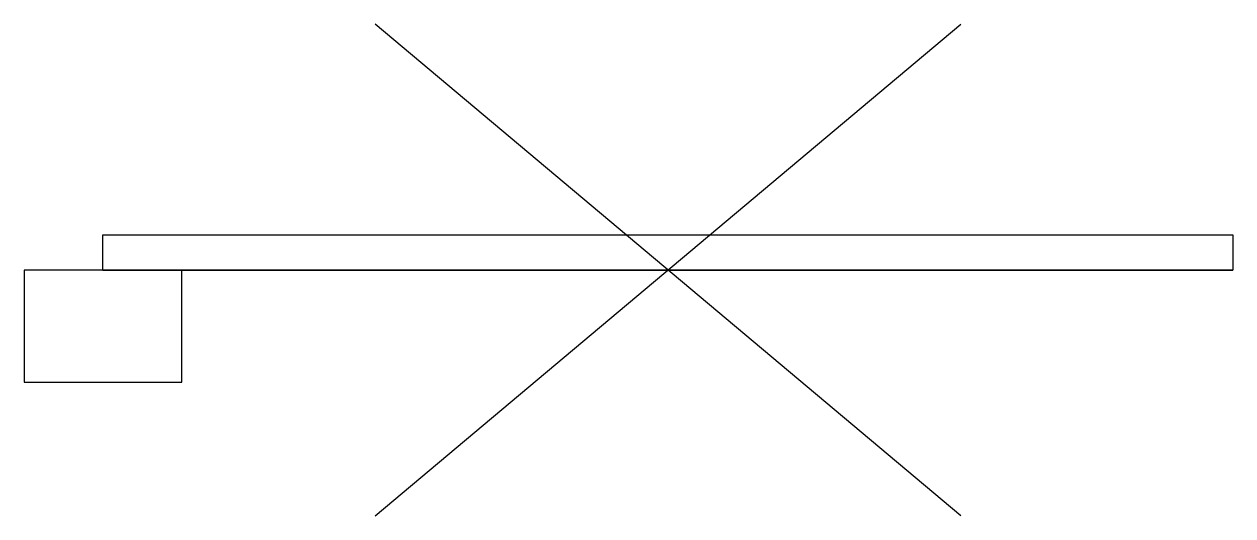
# Model space of a CAD drawing. Header units: metres. Extents: x -0.23 to 3.22, y -0.7 to 0.7.
import ezdxf

# ---------------------------------------------------------------- set-up
doc = ezdxf.new("R2010")
doc.units = ezdxf.units.M
doc.header["$LTSCALE"] = 0.2

msp = doc.modelspace()

# ---------------------------------------------------------------- linework, layer by layer
at = {"color": 0}
for p, q in [((0.7768, -0.7013), (2.4482, 0.7013)), ((2.4482, -0.7013), (0.7768, 0.7013))]:
    msp.add_line(p, q, dxfattribs=at)
at = {"ltscale": 0.5}
for p, q in [((0, 0.1), (3.225, 0.1)), ((0, 0), (3.225, 0))]:
    msp.add_line(p, q, dxfattribs=at)
at = {"ltscale": 0.5, "flags": 128}
for points in [[(0, 0.1), (3.225, 0.1), (3.225, 0), (0, 0)], [(-0.225, -0.32), (0.225, -0.32), (0.225, 0), (-0.225, 0)]]:
    msp.add_lwpolyline(points, close=True, dxfattribs=at)

doc.saveas('drawing.dxf')
